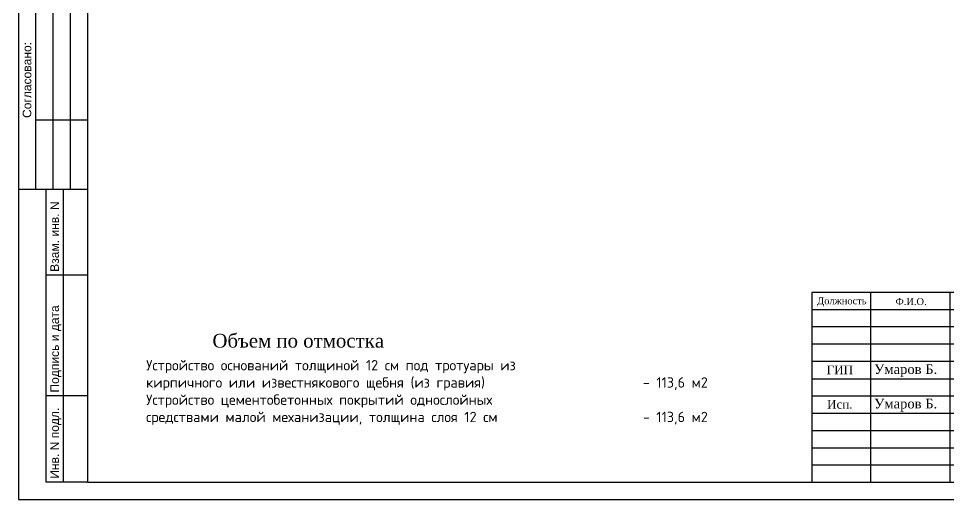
# Model space of a CAD drawing. Header units: millimetres. Extents: x 572274 to 2241483, y -888675 to -304135.
# Drawn here: x 1049765 to 1076726, y -645007 to -631066 of the extents above; entities that cross this region are included whole.
import ezdxf

# ---------------------------------------------------------------- set-up
doc = ezdxf.new("R2010")
doc.units = ezdxf.units.MM
doc.linetypes.add('ACAD_ISO02W100', pattern=[15, 12, -3])
doc.styles.add('arial', font='arial.ttf', dxfattribs={"height": 300})
doc.styles.get("Standard").update_dxf_attribs({"font": 'isocpeur.ttf'})
doc.styles.add('TNRoman', font='timesbd.ttf')
doc.styles.add('WMF-Times New Roman0', font='times.ttf')

# ---------------------------------------------------------------- blocks, each defined once
blk = doc.blocks.new('shtamp cheti azu')
blk.add_line((455458, 81217), (457458, 81217))
at = {"lineweight": 25, "ltscale": 100}
for p, q in [((455958, 74717), (455958, 81217)), ((456458, 74717), (456458, 81217)), ((456958, 74717), (456958, 81217)), ((457458, 76717), (455958, 76717)), ((457458, 74702), (455458, 74702)), ((456258, 66217), (456258, 74717)), ((456758, 66217), (456758, 74717)), ((457458, 72217), (456258, 72217)), ((457458, 68717), (456258, 68717)), ((457458, 66217), (456258, 66217))]:
    blk.add_line(p, q, dxfattribs=at)
at = {"color": 1, "linetype": 'ACAD_ISO02W100', "lineweight": 5, "ltscale": 70, "char_height": 250, "attachment_point": 1, "rotation": 90, "style": 'arial'}
for s, insert in [('{\\fArial|b0|i0|c204|p34;Согласовано:}', (455576, 76776)), ('{\\fArial|b0|i0|c204|p34;Взам. инв. N}', (456376, 72315)), ('{\\fArial|b0|i0|c204|p34;Подпись и дата}', (456376, 68815)), ('{\\fArial|b0|i0|c204|p34;Инв. N подл.}', (456376, 66315))]:
    blk.add_mtext(s, dxfattribs=dict(at, insert=insert))
blk = doc.blocks.new('12')
at = {"color": 5, "lineweight": 30}
for p, q in [((4038680, 3054550), (4038680, 3049050)), ((4038680, 3054550), (4038680, 3049050)), ((4038680, 3054550), (4038680, 3049050)), ((4057180, 3054550), (4038680, 3054550)), ((4057180, 3054550), (4038680, 3054550)), ((4057180, 3054550), (4038680, 3054550)), ((4040380, 3054550), (4040380, 3049050)), ((4040380, 3054550), (4040380, 3049050)), ((4042680, 3054550), (4042680, 3049050)), ((4044180, 3054550), (4044180, 3049050)), ((4045180, 3054550), (4045180, 3049050)), ((4057180, 3049050), (4057180, 3054550)), ((4057180, 3054550), (4057180, 3049050)), ((4045180, 3054050), (4038680, 3054050)), ((4045180, 3053550), (4038680, 3053550)), ((4057180, 3053050), (4038680, 3053050)), ((4045180, 3052550), (4038680, 3052550)), ((4038680, 3052050), (4057180, 3052050)), ((4052180, 3049050), (4052180, 3052050)), ((4053680, 3050550), (4053680, 3052050)), ((4055380, 3050550), (4055380, 3052050)), ((4038680, 3051550), (4045180, 3051550)), ((4052180, 3051550), (4057180, 3051550)), ((4038680, 3051050), (4045180, 3051050)), ((4038680, 3050550), (4057180, 3050550)), ((4038680, 3050050), (4045180, 3050050)), ((4038680, 3049550), (4045180, 3049550)), ((4038680, 3049050), (4057180, 3049050))]:
    blk.add_line(p, q, dxfattribs=at)

msp = doc.modelspace()

# ---------------------------------------------------------------- linework, layer by layer
at = {"lineweight": 25, "ltscale": 100}
msp.add_lwpolyline([(1049765.384, -645007.415), (1091765.384, -645007.415), (1091765.384, -615307.415), (1049765.384, -615307.415)], close=True, dxfattribs=at)
at = {"color": 1, "lineweight": 30}
msp.add_lwpolyline([(1051765.384, -644507.415), (1091265.384, -644507.415), (1091265.384, -615807.415), (1051765.384, -615807.415)], close=True, dxfattribs=at)

# ---------------------------------------------------------------- block references
for name, p in [('shtamp cheti azu', (594307.817, -710723.918)), ('12', (-2965914.616, -3693557.772))]:
    msp.add_blockref(name, p)

# ---------------------------------------------------------------- texts
at = {"color": 1, "linetype": 'ByBlock', "ltscale": 30, "char_height": 200, "attachment_point": 5}
for s, insert, width in [('{\\fTimes New Roman|b0|i0|c204|p18;\\C256;Должность}', (1073634.902, -639282.04), 2025.66353), ('{\\fTimes New Roman|b0|i0|c204|p18;\\C256;Ф\\fTimes New Roman|b0|i0|c161|p18;.\\fTimes New Roman|b0|i0|c204|p18;И\\fTimes New Roman|b0|i0|c161|p18;.\\fTimes New Roman|b0|i0|c204|p18;О\\fTimes New Roman|b0|i0|c161|p18;.}', (1075644.902, -639272.04), 1404.02516)]:
    msp.add_mtext(s, dxfattribs=dict(at, insert=insert, width=width))
at = {"ltscale": 5, "insert": (1055385.162, -640205.842), "char_height": 300, "width": 5189.5895, "attachment_point": 1, "style": 'TNRoman'}
msp.add_mtext('\\pt6000;{\\fTimes New Roman|b0|i0|c204|p18;\\H1.333x;Объем по отмостка}', dxfattribs=at)
at = {"ltscale": 50, "insert": (1053463.955, -640966.574), "char_height": 300, "width": 18259.50178, "attachment_point": 1}
msp.add_mtext('Устройство оснований толщиной 12 см под тротуары из \\Pкирпичного или известнякового щебня (из гравия)^I^I^I^I- 113,6 м2\\PУстройство цементобетонных покрытий однослойных \\Pсредствами малой механизации, толщина слоя 12 см^I^I^I^I- 113,6 м2', dxfattribs=at)
at = {"linetype": 'ByBlock', "ltscale": 30, "char_height": 250, "width": 1730.06259, "attachment_point": 5}
for s, insert in [('{\\fTimes New Roman|b0|i0|c204|p18;ГИП}', (1073577.921, -641252.04)), ('{\\fTimes New Roman|b0|i0|c204|p18;Исп.}', (1073577.921, -642252.04))]:
    msp.add_mtext(s, dxfattribs=dict(at, insert=insert))
at = {"color": 0, "char_height": 280, "width": 2199.70893, "attachment_point": 1, "style": 'WMF-Times New Roman0'}
for insert in [(1074570.739, -641088.896), (1074570.739, -642088.896)]:
    msp.add_mtext('Умаров Б.', dxfattribs=dict(at, insert=insert))

doc.saveas('drawing.dxf')
